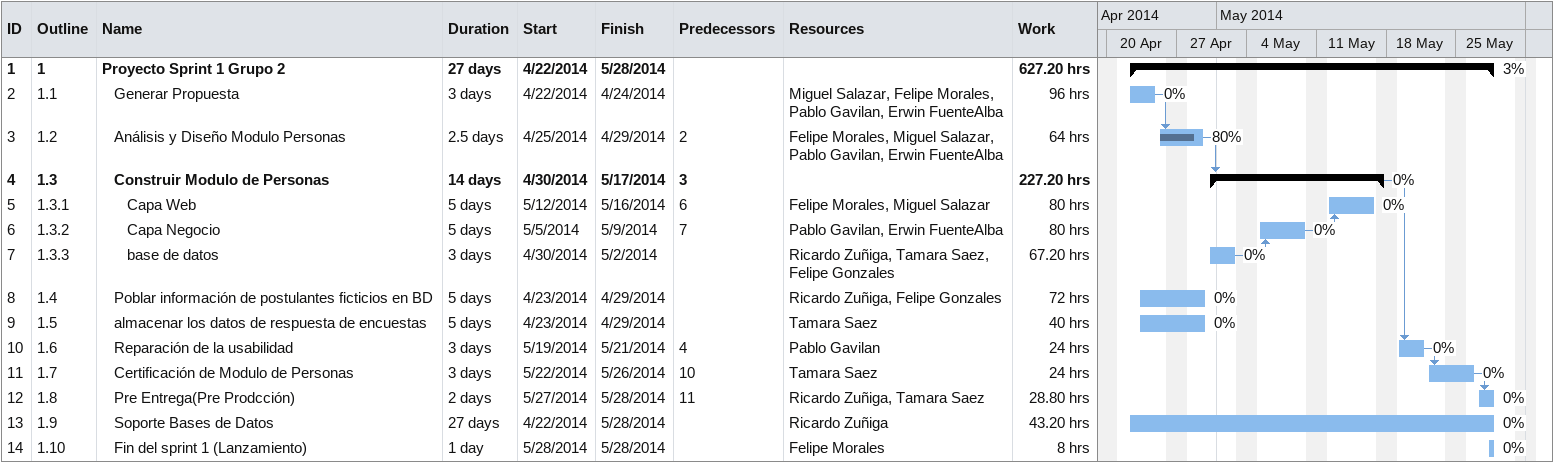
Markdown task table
| ID | WBS | Task | Duration | Start | Finish | Predecessors | Resources | % complete | Work (h) |
|---|---|---|---|---|---|---|---|---|---|
| 1 | 1 | **Proyecto Sprint 1 Grupo 2** | 27d | 2014-04-22 | 2014-05-28 |  |  | 3 | 627.20 |
| 2 | 1.1 | Generar Propuesta | 3d | 2014-04-22 | 2014-04-24 |  | Miguel Salazar, Felipe Morales, Pablo Gavilan, Erwin FuenteAlba | 0 | 96 |
| 3 | 1.2 | Análisis y Diseño Modulo Personas | 2.5d | 2014-04-25 | 2014-04-29 | 2 | Felipe Morales, Miguel Salazar, Pablo Gavilan, Erwin FuenteAlba | 80 | 64 |
| 4 | 1.3 | **Construir Modulo de Personas** | 14d | 2014-04-30 | 2014-05-17 | 3 |  | 0 | 227.20 |
| 5 | 1.3.1 | Capa Web | 5d | 2014-05-12 | 2014-05-16 | 6 | Felipe Morales, Miguel Salazar | 0 | 80 |
| 6 | 1.3.2 | Capa Negocio | 5d | 2014-05-05 | 2014-05-09 | 7 | Pablo Gavilan, Erwin FuenteAlba | 0 | 80 |
| 7 | 1.3.3 | base de datos | 3d | 2014-04-30 | 2014-05-02 |  | Ricardo Zuñiga, Tamara Saez, Felipe Gonzales | 0 | 67.20 |
| 8 | 1.4 | Poblar información de postulantes ficticios en BD | 5d | 2014-04-23 | 2014-04-29 |  | Ricardo Zuñiga, Felipe Gonzales | 0 | 72 |
| 9 | 1.5 | almacenar los datos de respuesta de encuestas | 5d | 2014-04-23 | 2014-04-29 |  | Tamara Saez | 0 | 40 |
| 10 | 1.6 | Reparación de la usabilidad | 3d | 2014-05-19 | 2014-05-21 | 4 | Pablo Gavilan | 0 | 24 |
| 11 | 1.7 | Certificación de Modulo de Personas | 3d | 2014-05-22 | 2014-05-26 | 10 | Tamara Saez | 0 | 24 |
| 12 | 1.8 | Pre Entrega(Pre Prodcción) | 2d | 2014-05-27 | 2014-05-28 | 11 | Ricardo Zuñiga, Tamara Saez | 0 | 28.80 |
| 13 | 1.9 | Soporte Bases de Datos | 27d | 2014-04-22 | 2014-05-28 |  | Ricardo Zuñiga | 0 | 43.20 |
| 14 | 1.10 | Fin del sprint 1 (Lanzamiento) | 1d | 2014-05-28 | 2014-05-28 |  | Felipe Morales | 0 | 8 |
